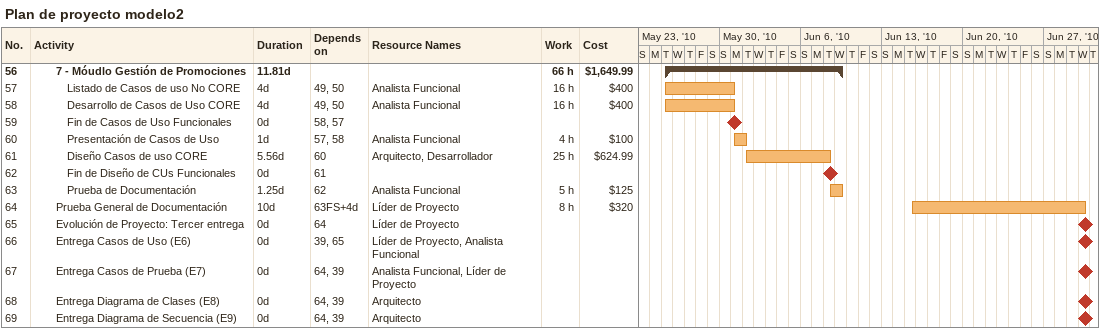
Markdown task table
Plan de proyecto modelo2

| ID | Level | Task | Duration | Start | Finish | Predecessors | Resources | Work (h) | Cost ($) |
|---|---|---|---|---|---|---|---|---|---|
| 56 | 3 | **7 - Móudlo Gestión de Promociones** | 11.81d | 2010-05-25 | 2010-06-09 |  |  | 66 | 1649.99 |
| 57 | 4 | Listado de Casos de uso No CORE | 4d | 2010-05-25 | 2010-05-31 | 49, 50 | Analista Funcional | 16 | 400 |
| 58 | 4 | Desarrollo de Casos de Uso CORE | 4d | 2010-05-25 | 2010-05-31 | 49, 50 | Analista Funcional | 16 | 400 |
| 59 | 4 | Fin de Casos de Uso Funcionales | 0d | 2010-05-31 | 2010-05-31 | 58, 57 |  |  |  |
| 60 | 4 | Presentación de Casos de Uso | 1d | 2010-05-31 | 2010-06-01 | 57, 58 | Analista Funcional | 4 | 100 |
| 61 | 4 | Diseño Casos de uso CORE | 5.56d | 2010-06-01 | 2010-06-08 | 60 | Arquitecto, Desarrollador | 25 | 624.99 |
| 62 | 4 | Fin de Diseño de CUs Funcionales | 0d | 2010-06-08 | 2010-06-08 | 61 |  |  |  |
| 63 | 4 | Prueba de Documentación | 1.25d | 2010-06-08 | 2010-06-09 | 62 | Analista Funcional | 5 | 125 |
| 64 | 3 | Prueba General de Documentación | 10d | 2010-06-15 | 2010-06-30 | 63FS+4d | Líder de Proyecto | 8 | 320 |
| 65 | 3 | Evolución de Proyecto: Tercer entrega | 0d | 2010-06-30 | 2010-06-30 | 64 | Líder de Proyecto |  |  |
| 66 | 3 | Entrega Casos de Uso (E6) | 0d | 2010-06-30 | 2010-06-30 | 39, 65 | Líder de Proyecto, Analista Funcional |  |  |
| 67 | 3 | Entrega Casos de Prueba (E7) | 0d | 2010-06-30 | 2010-06-30 | 64, 39 | Analista Funcional, Líder de Proyecto |  |  |
| 68 | 3 | Entrega Diagrama de Clases (E8) | 0d | 2010-06-30 | 2010-06-30 | 64, 39 | Arquitecto |  |  |
| 69 | 3 | Entrega Diagrama de Secuencia (E9) | 0d | 2010-06-30 | 2010-06-30 | 64, 39 | Arquitecto |  |  |
